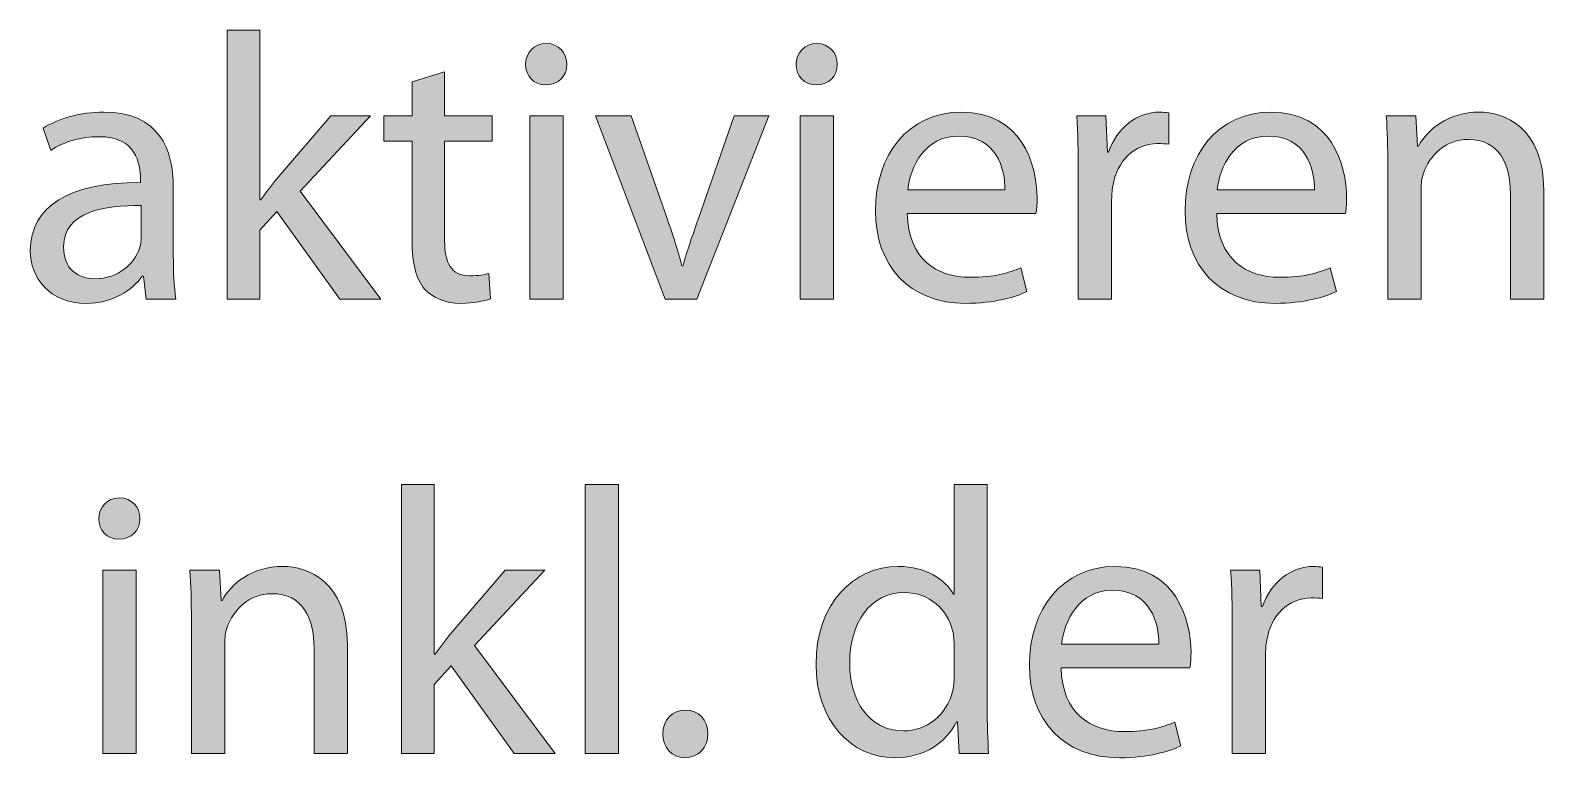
# Model space of a CAD drawing. Header units: inches. Extents: x 0 to 395, y 0 to 191.
# Drawn here: x 373.48 to 392.68, y 33.5 to 42.72 of the extents above; entities that cross this region are included whole.
import ezdxf

# ---------------------------------------------------------------- set-up
doc = ezdxf.new("R2010")
doc.units = ezdxf.units.IN
doc.header["$MEASUREMENT"] = 0
doc.layers.add('Template', color=7, linetype='Continuous')

# ---------------------------------------------------------------- blocks, each defined once
blk = doc.blocks.new('block 6')
at = {"layer": 'Template', "true_color": 0xf6921e}
h = blk.add_hatch(color=30, dxfattribs=at)
h.dxf.hatch_style = 2
edge = h.paths.add_edge_path()
edge.add_spline(control_points=[(376.395, 40.57), (376.395, 40.57), (376.405, 40.57), (376.405, 40.57), (376.462, 40.652), (376.539, 40.752), (376.606, 40.834), (376.606, 40.834), (377.293, 41.636), (377.293, 41.636), (377.293, 41.636), (377.797, 41.636), (377.797, 41.636), (377.797, 41.636), (376.904, 40.68), (376.904, 40.68), (376.904, 40.68), (377.927, 39.312), (377.927, 39.312), (377.927, 39.312), (377.408, 39.312), (377.408, 39.312), (377.408, 39.312), (376.611, 40.426), (376.611, 40.426), (376.611, 40.426), (376.395, 40.186), (376.395, 40.186), (376.395, 40.186), (376.395, 39.312), (376.395, 39.312), (376.395, 39.312), (375.978, 39.312), (375.978, 39.312), (375.978, 39.312), (375.978, 42.721), (375.978, 42.721), (375.978, 42.721), (376.395, 42.721), (376.395, 42.721), (376.395, 42.721), (376.395, 40.57), (376.395, 40.57)], knot_values=[0, 0, 0, 0, 1, 1, 1, 2, 2, 2, 3, 3, 3, 4, 4, 4, 5, 5, 5, 6, 6, 6, 7, 7, 7, 8, 8, 8, 9, 9, 9, 10, 10, 10, 11, 11, 11, 12, 12, 12, 13, 13, 13, 14, 14, 14, 14], degree=3, periodic=1)
h = blk.add_hatch(color=30, dxfattribs=at)
h.dxf.hatch_style = 2
edge = h.paths.add_edge_path()
edge.add_spline(control_points=[(380.288, 42.289), (380.288, 42.145), (380.187, 42.03), (380.019, 42.03), (379.866, 42.03), (379.765, 42.145), (379.765, 42.289), (379.765, 42.433), (379.87, 42.553), (380.028, 42.553), (380.182, 42.553), (380.288, 42.438), (380.288, 42.289)], knot_values=[0, 0, 0, 0, 1, 1, 1, 2, 2, 2, 3, 3, 3, 4, 4, 4, 4], degree=3, periodic=1)
h.paths.add_polyline_path([(379.818, 39.312), (379.818, 41.636), (380.24, 41.636), (380.24, 39.312)])
h = blk.add_hatch(color=30, dxfattribs=at)
h.dxf.hatch_style = 2
edge = h.paths.add_edge_path()
edge.add_spline(control_points=[(383.72, 42.289), (383.72, 42.145), (383.619, 42.03), (383.451, 42.03), (383.297, 42.03), (383.197, 42.145), (383.197, 42.289), (383.197, 42.433), (383.302, 42.553), (383.46, 42.553), (383.614, 42.553), (383.72, 42.438), (383.72, 42.289)], knot_values=[0, 0, 0, 0, 1, 1, 1, 2, 2, 2, 3, 3, 3, 4, 4, 4, 4], degree=3, periodic=1)
h.paths.add_polyline_path([(383.249, 39.312), (383.249, 41.636), (383.672, 41.636), (383.672, 39.312)])
h = blk.add_hatch(color=30, dxfattribs=at)
h.dxf.hatch_style = 2
edge = h.paths.add_edge_path()
edge.add_spline(control_points=[(378.738, 42.193), (378.738, 42.193), (378.738, 41.636), (378.738, 41.636), (378.738, 41.636), (379.343, 41.636), (379.343, 41.636), (379.343, 41.636), (379.343, 41.314), (379.343, 41.314), (379.343, 41.314), (378.738, 41.314), (378.738, 41.314), (378.738, 41.314), (378.738, 40.061), (378.738, 40.061), (378.738, 39.773), (378.819, 39.61), (379.055, 39.61), (379.17, 39.61), (379.237, 39.619), (379.3, 39.639), (379.3, 39.639), (379.319, 39.317), (379.319, 39.317), (379.237, 39.288), (379.107, 39.259), (378.944, 39.259), (378.747, 39.259), (378.589, 39.326), (378.488, 39.437), (378.373, 39.567), (378.325, 39.773), (378.325, 40.046), (378.325, 40.046), (378.325, 41.314), (378.325, 41.314), (378.325, 41.314), (377.965, 41.314), (377.965, 41.314), (377.965, 41.314), (377.965, 41.636), (377.965, 41.636), (377.965, 41.636), (378.325, 41.636), (378.325, 41.636), (378.325, 41.636), (378.325, 42.068), (378.325, 42.068), (378.325, 42.068), (378.738, 42.193), (378.738, 42.193)], knot_values=[0, 0, 0, 0, 1, 1, 1, 2, 2, 2, 3, 3, 3, 4, 4, 4, 5, 5, 5, 6, 6, 6, 7, 7, 7, 8, 8, 8, 9, 9, 9, 10, 10, 10, 11, 11, 11, 12, 12, 12, 13, 13, 13, 14, 14, 14, 15, 15, 15, 16, 16, 16, 17, 17, 17, 17], degree=3, periodic=1)
h = blk.add_hatch(color=30, dxfattribs=at)
h.dxf.hatch_style = 2
edge = h.paths.add_edge_path()
edge.add_spline(control_points=[(375.296, 39.869), (375.296, 39.667), (375.306, 39.47), (375.33, 39.312), (375.33, 39.312), (374.951, 39.312), (374.951, 39.312), (374.951, 39.312), (374.917, 39.605), (374.917, 39.605), (374.917, 39.605), (374.903, 39.605), (374.903, 39.605), (374.773, 39.423), (374.524, 39.259), (374.192, 39.259), (373.722, 39.259), (373.481, 39.59), (373.481, 39.927), (373.481, 40.488), (373.981, 40.796), (374.879, 40.791), (374.879, 40.791), (374.879, 40.839), (374.879, 40.839), (374.879, 41.026), (374.826, 41.377), (374.351, 41.372), (374.13, 41.372), (373.904, 41.309), (373.741, 41.199), (373.741, 41.199), (373.645, 41.482), (373.645, 41.482), (373.837, 41.602), (374.12, 41.684), (374.413, 41.684), (375.124, 41.684), (375.296, 41.199), (375.296, 40.738), (375.296, 40.738), (375.296, 39.869), (375.296, 39.869)], knot_values=[0, 0, 0, 0, 1, 1, 1, 2, 2, 2, 3, 3, 3, 4, 4, 4, 5, 5, 5, 6, 6, 6, 7, 7, 7, 8, 8, 8, 9, 9, 9, 10, 10, 10, 11, 11, 11, 12, 12, 12, 13, 13, 13, 14, 14, 14, 14], degree=3, periodic=1)
edge = h.paths.add_edge_path()
edge.add_spline(control_points=[(374.888, 40.498), (374.427, 40.507), (373.904, 40.426), (373.904, 39.974), (373.904, 39.696), (374.086, 39.571), (374.298, 39.571), (374.605, 39.571), (374.802, 39.763), (374.869, 39.96), (374.884, 40.008), (374.888, 40.056), (374.888, 40.095), (374.888, 40.095), (374.888, 40.498), (374.888, 40.498)], knot_values=[0, 0, 0, 0, 1, 1, 1, 2, 2, 2, 3, 3, 3, 4, 4, 4, 5, 5, 5, 5], degree=3, periodic=1)
h = blk.add_hatch(color=30, dxfattribs=at)
h.dxf.hatch_style = 2
edge = h.paths.add_edge_path()
edge.add_spline(control_points=[(384.608, 40.397), (384.617, 39.826), (384.977, 39.59), (385.405, 39.59), (385.707, 39.59), (385.894, 39.643), (386.048, 39.711), (386.048, 39.711), (386.125, 39.408), (386.125, 39.408), (385.976, 39.341), (385.717, 39.259), (385.347, 39.259), (384.632, 39.259), (384.204, 39.735), (384.204, 40.435), (384.204, 41.136), (384.617, 41.684), (385.294, 41.684), (386.058, 41.684), (386.254, 41.021), (386.254, 40.594), (386.254, 40.507), (386.25, 40.445), (386.24, 40.397), (386.24, 40.397), (384.608, 40.397), (384.608, 40.397)], knot_values=[0, 0, 0, 0, 1, 1, 1, 2, 2, 2, 3, 3, 3, 4, 4, 4, 5, 5, 5, 6, 6, 6, 7, 7, 7, 8, 8, 8, 9, 9, 9, 9], degree=3, periodic=1)
edge = h.paths.add_edge_path()
edge.add_spline(control_points=[(385.847, 40.7), (385.851, 40.964), (385.736, 41.381), (385.261, 41.381), (384.829, 41.381), (384.646, 40.992), (384.613, 40.7), (384.613, 40.7), (385.847, 40.7), (385.847, 40.7)], knot_values=[0, 0, 0, 0, 1, 1, 1, 2, 2, 2, 3, 3, 3, 3], degree=3, periodic=1)
h = blk.add_hatch(color=30, dxfattribs=at)
h.dxf.hatch_style = 2
edge = h.paths.add_edge_path()
edge.add_spline(control_points=[(386.777, 40.911), (386.777, 41.185), (386.772, 41.42), (386.758, 41.636), (386.758, 41.636), (387.127, 41.636), (387.127, 41.636), (387.127, 41.636), (387.147, 41.175), (387.147, 41.175), (387.147, 41.175), (387.161, 41.175), (387.161, 41.175), (387.267, 41.487), (387.526, 41.684), (387.81, 41.684), (387.853, 41.684), (387.886, 41.679), (387.925, 41.674), (387.925, 41.674), (387.925, 41.276), (387.925, 41.276), (387.881, 41.285), (387.838, 41.285), (387.781, 41.285), (387.483, 41.285), (387.271, 41.064), (387.214, 40.748), (387.205, 40.69), (387.2, 40.618), (387.2, 40.551), (387.2, 40.551), (387.2, 39.312), (387.2, 39.312), (387.2, 39.312), (386.777, 39.312), (386.777, 39.312), (386.777, 39.312), (386.777, 40.911), (386.777, 40.911)], knot_values=[0, 0, 0, 0, 1, 1, 1, 2, 2, 2, 3, 3, 3, 4, 4, 4, 5, 5, 5, 6, 6, 6, 7, 7, 7, 8, 8, 8, 9, 9, 9, 10, 10, 10, 11, 11, 11, 12, 12, 12, 13, 13, 13, 13], degree=3, periodic=1)
h = blk.add_hatch(color=30, dxfattribs=at)
h.dxf.hatch_style = 2
edge = h.paths.add_edge_path()
edge.add_spline(control_points=[(388.534, 40.397), (388.543, 39.826), (388.904, 39.59), (389.331, 39.59), (389.633, 39.59), (389.821, 39.643), (389.974, 39.711), (389.974, 39.711), (390.051, 39.408), (390.051, 39.408), (389.902, 39.341), (389.643, 39.259), (389.273, 39.259), (388.558, 39.259), (388.131, 39.735), (388.131, 40.435), (388.131, 41.136), (388.543, 41.684), (389.221, 41.684), (389.984, 41.684), (390.181, 41.021), (390.181, 40.594), (390.181, 40.507), (390.176, 40.445), (390.166, 40.397), (390.166, 40.397), (388.534, 40.397), (388.534, 40.397)], knot_values=[0, 0, 0, 0, 1, 1, 1, 2, 2, 2, 3, 3, 3, 4, 4, 4, 5, 5, 5, 6, 6, 6, 7, 7, 7, 8, 8, 8, 9, 9, 9, 9], degree=3, periodic=1)
edge = h.paths.add_edge_path()
edge.add_spline(control_points=[(389.773, 40.7), (389.777, 40.964), (389.662, 41.381), (389.187, 41.381), (388.755, 41.381), (388.572, 40.992), (388.539, 40.7), (388.539, 40.7), (389.773, 40.7), (389.773, 40.7)], knot_values=[0, 0, 0, 0, 1, 1, 1, 2, 2, 2, 3, 3, 3, 3], degree=3, periodic=1)
h = blk.add_hatch(color=30, dxfattribs=at)
h.dxf.hatch_style = 2
edge = h.paths.add_edge_path()
edge.add_spline(control_points=[(390.703, 41.007), (390.703, 41.252), (390.699, 41.444), (390.684, 41.636), (390.684, 41.636), (391.059, 41.636), (391.059, 41.636), (391.059, 41.636), (391.082, 41.252), (391.082, 41.252), (391.082, 41.252), (391.092, 41.252), (391.092, 41.252), (391.207, 41.468), (391.477, 41.684), (391.86, 41.684), (392.182, 41.684), (392.682, 41.492), (392.682, 40.695), (392.682, 40.695), (392.682, 39.312), (392.682, 39.312), (392.682, 39.312), (392.259, 39.312), (392.259, 39.312), (392.259, 39.312), (392.259, 40.652), (392.259, 40.652), (392.259, 41.026), (392.12, 41.338), (391.721, 41.338), (391.448, 41.338), (391.231, 41.141), (391.155, 40.906), (391.135, 40.853), (391.126, 40.781), (391.126, 40.709), (391.126, 40.709), (391.126, 39.312), (391.126, 39.312), (391.126, 39.312), (390.703, 39.312), (390.703, 39.312), (390.703, 39.312), (390.703, 41.007), (390.703, 41.007)], knot_values=[0, 0, 0, 0, 1, 1, 1, 2, 2, 2, 3, 3, 3, 4, 4, 4, 5, 5, 5, 6, 6, 6, 7, 7, 7, 8, 8, 8, 9, 9, 9, 10, 10, 10, 11, 11, 11, 12, 12, 12, 13, 13, 13, 14, 14, 14, 15, 15, 15, 15], degree=3, periodic=1)
h = blk.add_hatch(color=30, dxfattribs=at)
h.dxf.hatch_style = 2
edge = h.paths.add_edge_path()
edge.add_spline(control_points=[(381.104, 41.636), (381.104, 41.636), (381.56, 40.335), (381.56, 40.335), (381.637, 40.118), (381.699, 39.927), (381.747, 39.735), (381.747, 39.735), (381.762, 39.735), (381.762, 39.735), (381.814, 39.927), (381.882, 40.118), (381.958, 40.335), (381.958, 40.335), (382.41, 41.636), (382.41, 41.636), (382.41, 41.636), (382.851, 41.636), (382.851, 41.636), (382.851, 41.636), (381.939, 39.312), (381.939, 39.312), (381.939, 39.312), (381.536, 39.312), (381.536, 39.312), (381.536, 39.312), (380.652, 41.636), (380.652, 41.636), (380.652, 41.636), (381.104, 41.636), (381.104, 41.636)], knot_values=[0, 0, 0, 0, 1, 1, 1, 2, 2, 2, 3, 3, 3, 4, 4, 4, 5, 5, 5, 6, 6, 6, 7, 7, 7, 8, 8, 8, 9, 9, 9, 10, 10, 10, 10], degree=3, periodic=1)
h = blk.add_hatch(color=30, dxfattribs=at)
h.dxf.hatch_style = 2
edge = h.paths.add_edge_path()
edge.add_spline(control_points=[(378.607, 34.81), (378.607, 34.81), (378.617, 34.81), (378.617, 34.81), (378.674, 34.892), (378.751, 34.993), (378.818, 35.074), (378.818, 35.074), (379.505, 35.876), (379.505, 35.876), (379.505, 35.876), (380.009, 35.876), (380.009, 35.876), (380.009, 35.876), (379.116, 34.921), (379.116, 34.921), (379.116, 34.921), (380.139, 33.552), (380.139, 33.552), (380.139, 33.552), (379.62, 33.552), (379.62, 33.552), (379.62, 33.552), (378.823, 34.666), (378.823, 34.666), (378.823, 34.666), (378.607, 34.426), (378.607, 34.426), (378.607, 34.426), (378.607, 33.552), (378.607, 33.552), (378.607, 33.552), (378.189, 33.552), (378.189, 33.552), (378.189, 33.552), (378.189, 36.961), (378.189, 36.961), (378.189, 36.961), (378.607, 36.961), (378.607, 36.961), (378.607, 36.961), (378.607, 34.81), (378.607, 34.81)], knot_values=[0, 0, 0, 0, 1, 1, 1, 2, 2, 2, 3, 3, 3, 4, 4, 4, 5, 5, 5, 6, 6, 6, 7, 7, 7, 8, 8, 8, 9, 9, 9, 10, 10, 10, 11, 11, 11, 12, 12, 12, 13, 13, 13, 14, 14, 14, 14], degree=3, periodic=1)
h = blk.add_hatch(color=30, dxfattribs=at)
h.dxf.hatch_style = 2
h.paths.add_polyline_path([(380.522, 36.961), (380.945, 36.961), (380.945, 33.552), (380.522, 33.552)])
h = blk.add_hatch(color=30, dxfattribs=at)
h.dxf.hatch_style = 2
edge = h.paths.add_edge_path()
edge.add_spline(control_points=[(385.62, 36.961), (385.62, 36.961), (385.62, 34.152), (385.62, 34.152), (385.62, 33.946), (385.63, 33.711), (385.639, 33.552), (385.639, 33.552), (385.265, 33.552), (385.265, 33.552), (385.265, 33.552), (385.246, 33.956), (385.246, 33.956), (385.246, 33.956), (385.231, 33.956), (385.231, 33.956), (385.107, 33.696), (384.828, 33.499), (384.449, 33.499), (383.887, 33.499), (383.45, 33.975), (383.45, 34.68), (383.445, 35.453), (383.93, 35.924), (384.492, 35.924), (384.852, 35.924), (385.087, 35.756), (385.193, 35.574), (385.193, 35.574), (385.202, 35.574), (385.202, 35.574), (385.202, 35.574), (385.202, 36.961), (385.202, 36.961), (385.202, 36.961), (385.62, 36.961), (385.62, 36.961)], knot_values=[0, 0, 0, 0, 1, 1, 1, 2, 2, 2, 3, 3, 3, 4, 4, 4, 5, 5, 5, 6, 6, 6, 7, 7, 7, 8, 8, 8, 9, 9, 9, 10, 10, 10, 11, 11, 11, 12, 12, 12, 12], degree=3, periodic=1)
edge = h.paths.add_edge_path()
edge.add_spline(control_points=[(385.202, 34.93), (385.202, 34.983), (385.197, 35.055), (385.183, 35.108), (385.121, 35.372), (384.89, 35.593), (384.573, 35.593), (384.136, 35.593), (383.877, 35.209), (383.877, 34.7), (383.877, 34.229), (384.112, 33.84), (384.564, 33.84), (384.847, 33.84), (385.107, 34.032), (385.183, 34.345), (385.197, 34.402), (385.202, 34.46), (385.202, 34.527), (385.202, 34.527), (385.202, 34.93), (385.202, 34.93)], knot_values=[0, 0, 0, 0, 1, 1, 1, 2, 2, 2, 3, 3, 3, 4, 4, 4, 5, 5, 5, 6, 6, 6, 7, 7, 7, 7], degree=3, periodic=1)
h = blk.add_hatch(color=30, dxfattribs=at)
h.dxf.hatch_style = 2
edge = h.paths.add_edge_path()
edge.add_spline(control_points=[(374.873, 36.529), (374.873, 36.385), (374.772, 36.27), (374.604, 36.27), (374.45, 36.27), (374.35, 36.385), (374.35, 36.529), (374.35, 36.673), (374.455, 36.793), (374.613, 36.793), (374.767, 36.793), (374.873, 36.678), (374.873, 36.529)], knot_values=[0, 0, 0, 0, 1, 1, 1, 2, 2, 2, 3, 3, 3, 4, 4, 4, 4], degree=3, periodic=1)
h.paths.add_polyline_path([(374.402, 33.552), (374.402, 35.876), (374.825, 35.876), (374.825, 33.552)])
h = blk.add_hatch(color=30, dxfattribs=at)
h.dxf.hatch_style = 2
edge = h.paths.add_edge_path()
edge.add_spline(control_points=[(375.525, 35.247), (375.525, 35.492), (375.521, 35.684), (375.506, 35.876), (375.506, 35.876), (375.881, 35.876), (375.881, 35.876), (375.881, 35.876), (375.905, 35.492), (375.905, 35.492), (375.905, 35.492), (375.914, 35.492), (375.914, 35.492), (376.029, 35.708), (376.298, 35.924), (376.683, 35.924), (377.004, 35.924), (377.504, 35.732), (377.504, 34.935), (377.504, 34.935), (377.504, 33.552), (377.504, 33.552), (377.504, 33.552), (377.081, 33.552), (377.081, 33.552), (377.081, 33.552), (377.081, 34.892), (377.081, 34.892), (377.081, 35.266), (376.942, 35.579), (376.543, 35.579), (376.27, 35.579), (376.054, 35.381), (375.977, 35.146), (375.958, 35.093), (375.948, 35.021), (375.948, 34.949), (375.948, 34.949), (375.948, 33.552), (375.948, 33.552), (375.948, 33.552), (375.525, 33.552), (375.525, 33.552), (375.525, 33.552), (375.525, 35.247), (375.525, 35.247)], knot_values=[0, 0, 0, 0, 1, 1, 1, 2, 2, 2, 3, 3, 3, 4, 4, 4, 5, 5, 5, 6, 6, 6, 7, 7, 7, 8, 8, 8, 9, 9, 9, 10, 10, 10, 11, 11, 11, 12, 12, 12, 13, 13, 13, 14, 14, 14, 15, 15, 15, 15], degree=3, periodic=1)
h = blk.add_hatch(color=30, dxfattribs=at)
h.dxf.hatch_style = 2
edge = h.paths.add_edge_path()
edge.add_spline(control_points=[(386.56, 34.637), (386.57, 34.066), (386.93, 33.831), (387.358, 33.831), (387.66, 33.831), (387.847, 33.884), (388.001, 33.951), (388.001, 33.951), (388.078, 33.648), (388.078, 33.648), (387.929, 33.581), (387.67, 33.499), (387.3, 33.499), (386.585, 33.499), (386.157, 33.975), (386.157, 34.676), (386.157, 35.377), (386.57, 35.924), (387.247, 35.924), (388.01, 35.924), (388.207, 35.262), (388.207, 34.834), (388.207, 34.748), (388.202, 34.685), (388.193, 34.637), (388.193, 34.637), (386.56, 34.637), (386.56, 34.637)], knot_values=[0, 0, 0, 0, 1, 1, 1, 2, 2, 2, 3, 3, 3, 4, 4, 4, 5, 5, 5, 6, 6, 6, 7, 7, 7, 8, 8, 8, 9, 9, 9, 9], degree=3, periodic=1)
edge = h.paths.add_edge_path()
edge.add_spline(control_points=[(387.799, 34.94), (387.804, 35.204), (387.689, 35.622), (387.214, 35.622), (386.781, 35.622), (386.599, 35.233), (386.565, 34.94), (386.565, 34.94), (387.799, 34.94), (387.799, 34.94)], knot_values=[0, 0, 0, 0, 1, 1, 1, 2, 2, 2, 3, 3, 3, 3], degree=3, periodic=1)
h = blk.add_hatch(color=30, dxfattribs=at)
h.dxf.hatch_style = 2
edge = h.paths.add_edge_path()
edge.add_spline(control_points=[(388.73, 35.151), (388.73, 35.425), (388.725, 35.66), (388.71, 35.876), (388.71, 35.876), (389.08, 35.876), (389.08, 35.876), (389.08, 35.876), (389.099, 35.415), (389.099, 35.415), (389.099, 35.415), (389.114, 35.415), (389.114, 35.415), (389.219, 35.727), (389.479, 35.924), (389.762, 35.924), (389.805, 35.924), (389.839, 35.919), (389.877, 35.914), (389.877, 35.914), (389.877, 35.516), (389.877, 35.516), (389.834, 35.525), (389.791, 35.525), (389.733, 35.525), (389.436, 35.525), (389.224, 35.305), (389.167, 34.988), (389.157, 34.93), (389.152, 34.858), (389.152, 34.791), (389.152, 34.791), (389.152, 33.552), (389.152, 33.552), (389.152, 33.552), (388.73, 33.552), (388.73, 33.552), (388.73, 33.552), (388.73, 35.151), (388.73, 35.151)], knot_values=[0, 0, 0, 0, 1, 1, 1, 2, 2, 2, 3, 3, 3, 4, 4, 4, 5, 5, 5, 6, 6, 6, 7, 7, 7, 8, 8, 8, 9, 9, 9, 10, 10, 10, 11, 11, 11, 12, 12, 12, 13, 13, 13, 13], degree=3, periodic=1)
h = blk.add_hatch(color=30, dxfattribs=at)
h.dxf.hatch_style = 2
edge = h.paths.add_edge_path()
edge.add_spline(control_points=[(381.506, 33.802), (381.506, 33.975), (381.626, 34.104), (381.794, 34.104), (381.962, 34.104), (382.078, 33.979), (382.078, 33.802), (382.078, 33.629), (381.962, 33.499), (381.784, 33.499), (381.621, 33.499), (381.506, 33.629), (381.506, 33.802)], knot_values=[0, 0, 0, 0, 1, 1, 1, 2, 2, 2, 3, 3, 3, 4, 4, 4, 4], degree=3, periodic=1)
at = {"layer": 'Template', "lineweight": 0}
for points in [[(379.818, 39.312), (379.818, 41.636), (380.24, 41.636), (380.24, 39.312), (379.818, 39.312)], [(383.249, 39.312), (383.249, 41.636), (383.672, 41.636), (383.672, 39.312), (383.249, 39.312)], [(380.522, 36.961), (380.945, 36.961), (380.945, 33.552), (380.522, 33.552), (380.522, 36.961)], [(374.402, 33.552), (374.402, 35.876), (374.825, 35.876), (374.825, 33.552), (374.402, 33.552)]]:
    blk.add_lwpolyline(points, dxfattribs=at)
for points, knots in [([(376.395, 40.57), (376.395, 40.57), (376.405, 40.57), (376.405, 40.57), (376.462, 40.652), (376.539, 40.752), (376.606, 40.834), (376.606, 40.834), (377.293, 41.636), (377.293, 41.636), (377.293, 41.636), (377.797, 41.636), (377.797, 41.636), (377.797, 41.636), (376.904, 40.68), (376.904, 40.68), (376.904, 40.68), (377.927, 39.312), (377.927, 39.312), (377.927, 39.312), (377.408, 39.312), (377.408, 39.312), (377.408, 39.312), (376.611, 40.426), (376.611, 40.426), (376.611, 40.426), (376.395, 40.186), (376.395, 40.186), (376.395, 40.186), (376.395, 39.312), (376.395, 39.312), (376.395, 39.312), (375.978, 39.312), (375.978, 39.312), (375.978, 39.312), (375.978, 42.721), (375.978, 42.721), (375.978, 42.721), (376.395, 42.721), (376.395, 42.721), (376.395, 42.721), (376.395, 40.57), (376.395, 40.57)], [0, 0, 0, 0, 1, 1, 1, 2, 2, 2, 3, 3, 3, 4, 4, 4, 5, 5, 5, 6, 6, 6, 7, 7, 7, 8, 8, 8, 9, 9, 9, 10, 10, 10, 11, 11, 11, 12, 12, 12, 13, 13, 13, 14, 14, 14, 14]), ([(380.288, 42.289), (380.288, 42.145), (380.187, 42.03), (380.019, 42.03), (379.866, 42.03), (379.765, 42.145), (379.765, 42.289), (379.765, 42.433), (379.87, 42.553), (380.028, 42.553), (380.182, 42.553), (380.288, 42.438), (380.288, 42.289)], [0, 0, 0, 0, 1, 1, 1, 2, 2, 2, 3, 3, 3, 4, 4, 4, 4]), ([(383.72, 42.289), (383.72, 42.145), (383.619, 42.03), (383.451, 42.03), (383.297, 42.03), (383.197, 42.145), (383.197, 42.289), (383.197, 42.433), (383.302, 42.553), (383.46, 42.553), (383.614, 42.553), (383.72, 42.438), (383.72, 42.289)], [0, 0, 0, 0, 1, 1, 1, 2, 2, 2, 3, 3, 3, 4, 4, 4, 4]), ([(378.738, 42.193), (378.738, 42.193), (378.738, 41.636), (378.738, 41.636), (378.738, 41.636), (379.343, 41.636), (379.343, 41.636), (379.343, 41.636), (379.343, 41.314), (379.343, 41.314), (379.343, 41.314), (378.738, 41.314), (378.738, 41.314), (378.738, 41.314), (378.738, 40.061), (378.738, 40.061), (378.738, 39.773), (378.819, 39.61), (379.055, 39.61), (379.17, 39.61), (379.237, 39.619), (379.3, 39.639), (379.3, 39.639), (379.319, 39.317), (379.319, 39.317), (379.237, 39.288), (379.107, 39.259), (378.944, 39.259), (378.747, 39.259), (378.589, 39.326), (378.488, 39.437), (378.373, 39.567), (378.325, 39.773), (378.325, 40.046), (378.325, 40.046), (378.325, 41.314), (378.325, 41.314), (378.325, 41.314), (377.965, 41.314), (377.965, 41.314), (377.965, 41.314), (377.965, 41.636), (377.965, 41.636), (377.965, 41.636), (378.325, 41.636), (378.325, 41.636), (378.325, 41.636), (378.325, 42.068), (378.325, 42.068), (378.325, 42.068), (378.738, 42.193), (378.738, 42.193)], [0, 0, 0, 0, 1, 1, 1, 2, 2, 2, 3, 3, 3, 4, 4, 4, 5, 5, 5, 6, 6, 6, 7, 7, 7, 8, 8, 8, 9, 9, 9, 10, 10, 10, 11, 11, 11, 12, 12, 12, 13, 13, 13, 14, 14, 14, 15, 15, 15, 16, 16, 16, 17, 17, 17, 17]), ([(375.296, 39.869), (375.296, 39.667), (375.306, 39.47), (375.33, 39.312), (375.33, 39.312), (374.951, 39.312), (374.951, 39.312), (374.951, 39.312), (374.917, 39.605), (374.917, 39.605), (374.917, 39.605), (374.903, 39.605), (374.903, 39.605), (374.773, 39.423), (374.524, 39.259), (374.192, 39.259), (373.722, 39.259), (373.481, 39.59), (373.481, 39.927), (373.481, 40.488), (373.981, 40.796), (374.879, 40.791), (374.879, 40.791), (374.879, 40.839), (374.879, 40.839), (374.879, 41.026), (374.826, 41.377), (374.351, 41.372), (374.13, 41.372), (373.904, 41.309), (373.741, 41.199), (373.741, 41.199), (373.645, 41.482), (373.645, 41.482), (373.837, 41.602), (374.12, 41.684), (374.413, 41.684), (375.124, 41.684), (375.296, 41.199), (375.296, 40.738), (375.296, 40.738), (375.296, 39.869), (375.296, 39.869)], [0, 0, 0, 0, 1, 1, 1, 2, 2, 2, 3, 3, 3, 4, 4, 4, 5, 5, 5, 6, 6, 6, 7, 7, 7, 8, 8, 8, 9, 9, 9, 10, 10, 10, 11, 11, 11, 12, 12, 12, 13, 13, 13, 14, 14, 14, 14]), ([(384.608, 40.397), (384.617, 39.826), (384.977, 39.59), (385.405, 39.59), (385.707, 39.59), (385.894, 39.643), (386.048, 39.711), (386.048, 39.711), (386.125, 39.408), (386.125, 39.408), (385.976, 39.341), (385.717, 39.259), (385.347, 39.259), (384.632, 39.259), (384.204, 39.735), (384.204, 40.435), (384.204, 41.136), (384.617, 41.684), (385.294, 41.684), (386.058, 41.684), (386.254, 41.021), (386.254, 40.594), (386.254, 40.507), (386.25, 40.445), (386.24, 40.397), (386.24, 40.397), (384.608, 40.397), (384.608, 40.397)], [0, 0, 0, 0, 1, 1, 1, 2, 2, 2, 3, 3, 3, 4, 4, 4, 5, 5, 5, 6, 6, 6, 7, 7, 7, 8, 8, 8, 9, 9, 9, 9]), ([(386.777, 40.911), (386.777, 41.185), (386.772, 41.42), (386.758, 41.636), (386.758, 41.636), (387.127, 41.636), (387.127, 41.636), (387.127, 41.636), (387.147, 41.175), (387.147, 41.175), (387.147, 41.175), (387.161, 41.175), (387.161, 41.175), (387.267, 41.487), (387.526, 41.684), (387.81, 41.684), (387.853, 41.684), (387.886, 41.679), (387.925, 41.674), (387.925, 41.674), (387.925, 41.276), (387.925, 41.276), (387.881, 41.285), (387.838, 41.285), (387.781, 41.285), (387.483, 41.285), (387.271, 41.064), (387.214, 40.748), (387.205, 40.69), (387.2, 40.618), (387.2, 40.551), (387.2, 40.551), (387.2, 39.312), (387.2, 39.312), (387.2, 39.312), (386.777, 39.312), (386.777, 39.312), (386.777, 39.312), (386.777, 40.911), (386.777, 40.911)], [0, 0, 0, 0, 1, 1, 1, 2, 2, 2, 3, 3, 3, 4, 4, 4, 5, 5, 5, 6, 6, 6, 7, 7, 7, 8, 8, 8, 9, 9, 9, 10, 10, 10, 11, 11, 11, 12, 12, 12, 13, 13, 13, 13]), ([(388.534, 40.397), (388.543, 39.826), (388.904, 39.59), (389.331, 39.59), (389.633, 39.59), (389.821, 39.643), (389.974, 39.711), (389.974, 39.711), (390.051, 39.408), (390.051, 39.408), (389.902, 39.341), (389.643, 39.259), (389.273, 39.259), (388.558, 39.259), (388.131, 39.735), (388.131, 40.435), (388.131, 41.136), (388.543, 41.684), (389.221, 41.684), (389.984, 41.684), (390.181, 41.021), (390.181, 40.594), (390.181, 40.507), (390.176, 40.445), (390.166, 40.397), (390.166, 40.397), (388.534, 40.397), (388.534, 40.397)], [0, 0, 0, 0, 1, 1, 1, 2, 2, 2, 3, 3, 3, 4, 4, 4, 5, 5, 5, 6, 6, 6, 7, 7, 7, 8, 8, 8, 9, 9, 9, 9]), ([(390.703, 41.007), (390.703, 41.252), (390.699, 41.444), (390.684, 41.636), (390.684, 41.636), (391.059, 41.636), (391.059, 41.636), (391.059, 41.636), (391.082, 41.252), (391.082, 41.252), (391.082, 41.252), (391.092, 41.252), (391.092, 41.252), (391.207, 41.468), (391.477, 41.684), (391.86, 41.684), (392.182, 41.684), (392.682, 41.492), (392.682, 40.695), (392.682, 40.695), (392.682, 39.312), (392.682, 39.312), (392.682, 39.312), (392.259, 39.312), (392.259, 39.312), (392.259, 39.312), (392.259, 40.652), (392.259, 40.652), (392.259, 41.026), (392.12, 41.338), (391.721, 41.338), (391.448, 41.338), (391.231, 41.141), (391.155, 40.906), (391.135, 40.853), (391.126, 40.781), (391.126, 40.709), (391.126, 40.709), (391.126, 39.312), (391.126, 39.312), (391.126, 39.312), (390.703, 39.312), (390.703, 39.312), (390.703, 39.312), (390.703, 41.007), (390.703, 41.007)], [0, 0, 0, 0, 1, 1, 1, 2, 2, 2, 3, 3, 3, 4, 4, 4, 5, 5, 5, 6, 6, 6, 7, 7, 7, 8, 8, 8, 9, 9, 9, 10, 10, 10, 11, 11, 11, 12, 12, 12, 13, 13, 13, 14, 14, 14, 15, 15, 15, 15]), ([(381.104, 41.636), (381.104, 41.636), (381.56, 40.335), (381.56, 40.335), (381.637, 40.118), (381.699, 39.927), (381.747, 39.735), (381.747, 39.735), (381.762, 39.735), (381.762, 39.735), (381.814, 39.927), (381.882, 40.118), (381.958, 40.335), (381.958, 40.335), (382.41, 41.636), (382.41, 41.636), (382.41, 41.636), (382.851, 41.636), (382.851, 41.636), (382.851, 41.636), (381.939, 39.312), (381.939, 39.312), (381.939, 39.312), (381.536, 39.312), (381.536, 39.312), (381.536, 39.312), (380.652, 41.636), (380.652, 41.636), (380.652, 41.636), (381.104, 41.636), (381.104, 41.636)], [0, 0, 0, 0, 1, 1, 1, 2, 2, 2, 3, 3, 3, 4, 4, 4, 5, 5, 5, 6, 6, 6, 7, 7, 7, 8, 8, 8, 9, 9, 9, 10, 10, 10, 10]), ([(385.847, 40.7), (385.851, 40.964), (385.736, 41.381), (385.261, 41.381), (384.829, 41.381), (384.646, 40.992), (384.613, 40.7), (384.613, 40.7), (385.847, 40.7), (385.847, 40.7)], [0, 0, 0, 0, 1, 1, 1, 2, 2, 2, 3, 3, 3, 3]), ([(389.773, 40.7), (389.777, 40.964), (389.662, 41.381), (389.187, 41.381), (388.755, 41.381), (388.572, 40.992), (388.539, 40.7), (388.539, 40.7), (389.773, 40.7), (389.773, 40.7)], [0, 0, 0, 0, 1, 1, 1, 2, 2, 2, 3, 3, 3, 3]), ([(374.888, 40.498), (374.427, 40.507), (373.904, 40.426), (373.904, 39.974), (373.904, 39.696), (374.086, 39.571), (374.298, 39.571), (374.605, 39.571), (374.802, 39.763), (374.869, 39.96), (374.884, 40.008), (374.888, 40.056), (374.888, 40.095), (374.888, 40.095), (374.888, 40.498), (374.888, 40.498)], [0, 0, 0, 0, 1, 1, 1, 2, 2, 2, 3, 3, 3, 4, 4, 4, 5, 5, 5, 5]), ([(378.607, 34.81), (378.607, 34.81), (378.617, 34.81), (378.617, 34.81), (378.674, 34.892), (378.751, 34.993), (378.818, 35.074), (378.818, 35.074), (379.505, 35.876), (379.505, 35.876), (379.505, 35.876), (380.009, 35.876), (380.009, 35.876), (380.009, 35.876), (379.116, 34.921), (379.116, 34.921), (379.116, 34.921), (380.139, 33.552), (380.139, 33.552), (380.139, 33.552), (379.62, 33.552), (379.62, 33.552), (379.62, 33.552), (378.823, 34.666), (378.823, 34.666), (378.823, 34.666), (378.607, 34.426), (378.607, 34.426), (378.607, 34.426), (378.607, 33.552), (378.607, 33.552), (378.607, 33.552), (378.189, 33.552), (378.189, 33.552), (378.189, 33.552), (378.189, 36.961), (378.189, 36.961), (378.189, 36.961), (378.607, 36.961), (378.607, 36.961), (378.607, 36.961), (378.607, 34.81), (378.607, 34.81)], [0, 0, 0, 0, 1, 1, 1, 2, 2, 2, 3, 3, 3, 4, 4, 4, 5, 5, 5, 6, 6, 6, 7, 7, 7, 8, 8, 8, 9, 9, 9, 10, 10, 10, 11, 11, 11, 12, 12, 12, 13, 13, 13, 14, 14, 14, 14]), ([(385.62, 36.961), (385.62, 36.961), (385.62, 34.152), (385.62, 34.152), (385.62, 33.946), (385.63, 33.711), (385.639, 33.552), (385.639, 33.552), (385.265, 33.552), (385.265, 33.552), (385.265, 33.552), (385.246, 33.956), (385.246, 33.956), (385.246, 33.956), (385.231, 33.956), (385.231, 33.956), (385.107, 33.696), (384.828, 33.499), (384.449, 33.499), (383.887, 33.499), (383.45, 33.975), (383.45, 34.68), (383.445, 35.453), (383.93, 35.924), (384.492, 35.924), (384.852, 35.924), (385.087, 35.756), (385.193, 35.574), (385.193, 35.574), (385.202, 35.574), (385.202, 35.574), (385.202, 35.574), (385.202, 36.961), (385.202, 36.961), (385.202, 36.961), (385.62, 36.961), (385.62, 36.961)], [0, 0, 0, 0, 1, 1, 1, 2, 2, 2, 3, 3, 3, 4, 4, 4, 5, 5, 5, 6, 6, 6, 7, 7, 7, 8, 8, 8, 9, 9, 9, 10, 10, 10, 11, 11, 11, 12, 12, 12, 12]), ([(374.873, 36.529), (374.873, 36.385), (374.772, 36.27), (374.604, 36.27), (374.45, 36.27), (374.35, 36.385), (374.35, 36.529), (374.35, 36.673), (374.455, 36.793), (374.613, 36.793), (374.767, 36.793), (374.873, 36.678), (374.873, 36.529)], [0, 0, 0, 0, 1, 1, 1, 2, 2, 2, 3, 3, 3, 4, 4, 4, 4]), ([(375.525, 35.247), (375.525, 35.492), (375.521, 35.684), (375.506, 35.876), (375.506, 35.876), (375.881, 35.876), (375.881, 35.876), (375.881, 35.876), (375.905, 35.492), (375.905, 35.492), (375.905, 35.492), (375.914, 35.492), (375.914, 35.492), (376.029, 35.708), (376.298, 35.924), (376.683, 35.924), (377.004, 35.924), (377.504, 35.732), (377.504, 34.935), (377.504, 34.935), (377.504, 33.552), (377.504, 33.552), (377.504, 33.552), (377.081, 33.552), (377.081, 33.552), (377.081, 33.552), (377.081, 34.892), (377.081, 34.892), (377.081, 35.266), (376.942, 35.579), (376.543, 35.579), (376.27, 35.579), (376.054, 35.381), (375.977, 35.146), (375.958, 35.093), (375.948, 35.021), (375.948, 34.949), (375.948, 34.949), (375.948, 33.552), (375.948, 33.552), (375.948, 33.552), (375.525, 33.552), (375.525, 33.552), (375.525, 33.552), (375.525, 35.247), (375.525, 35.247)], [0, 0, 0, 0, 1, 1, 1, 2, 2, 2, 3, 3, 3, 4, 4, 4, 5, 5, 5, 6, 6, 6, 7, 7, 7, 8, 8, 8, 9, 9, 9, 10, 10, 10, 11, 11, 11, 12, 12, 12, 13, 13, 13, 14, 14, 14, 15, 15, 15, 15]), ([(386.56, 34.637), (386.57, 34.066), (386.93, 33.831), (387.358, 33.831), (387.66, 33.831), (387.847, 33.884), (388.001, 33.951), (388.001, 33.951), (388.078, 33.648), (388.078, 33.648), (387.929, 33.581), (387.67, 33.499), (387.3, 33.499), (386.585, 33.499), (386.157, 33.975), (386.157, 34.676), (386.157, 35.377), (386.57, 35.924), (387.247, 35.924), (388.01, 35.924), (388.207, 35.262), (388.207, 34.834), (388.207, 34.748), (388.202, 34.685), (388.193, 34.637), (388.193, 34.637), (386.56, 34.637), (386.56, 34.637)], [0, 0, 0, 0, 1, 1, 1, 2, 2, 2, 3, 3, 3, 4, 4, 4, 5, 5, 5, 6, 6, 6, 7, 7, 7, 8, 8, 8, 9, 9, 9, 9]), ([(388.73, 35.151), (388.73, 35.425), (388.725, 35.66), (388.71, 35.876), (388.71, 35.876), (389.08, 35.876), (389.08, 35.876), (389.08, 35.876), (389.099, 35.415), (389.099, 35.415), (389.099, 35.415), (389.114, 35.415), (389.114, 35.415), (389.219, 35.727), (389.479, 35.924), (389.762, 35.924), (389.805, 35.924), (389.839, 35.919), (389.877, 35.914), (389.877, 35.914), (389.877, 35.516), (389.877, 35.516), (389.834, 35.525), (389.791, 35.525), (389.733, 35.525), (389.436, 35.525), (389.224, 35.305), (389.167, 34.988), (389.157, 34.93), (389.152, 34.858), (389.152, 34.791), (389.152, 34.791), (389.152, 33.552), (389.152, 33.552), (389.152, 33.552), (388.73, 33.552), (388.73, 33.552), (388.73, 33.552), (388.73, 35.151), (388.73, 35.151)], [0, 0, 0, 0, 1, 1, 1, 2, 2, 2, 3, 3, 3, 4, 4, 4, 5, 5, 5, 6, 6, 6, 7, 7, 7, 8, 8, 8, 9, 9, 9, 10, 10, 10, 11, 11, 11, 12, 12, 12, 13, 13, 13, 13]), ([(385.202, 34.93), (385.202, 34.983), (385.197, 35.055), (385.183, 35.108), (385.121, 35.372), (384.89, 35.593), (384.573, 35.593), (384.136, 35.593), (383.877, 35.209), (383.877, 34.7), (383.877, 34.229), (384.112, 33.84), (384.564, 33.84), (384.847, 33.84), (385.107, 34.032), (385.183, 34.345), (385.197, 34.402), (385.202, 34.46), (385.202, 34.527), (385.202, 34.527), (385.202, 34.93), (385.202, 34.93)], [0, 0, 0, 0, 1, 1, 1, 2, 2, 2, 3, 3, 3, 4, 4, 4, 5, 5, 5, 6, 6, 6, 7, 7, 7, 7]), ([(387.799, 34.94), (387.804, 35.204), (387.689, 35.622), (387.214, 35.622), (386.781, 35.622), (386.599, 35.233), (386.565, 34.94), (386.565, 34.94), (387.799, 34.94), (387.799, 34.94)], [0, 0, 0, 0, 1, 1, 1, 2, 2, 2, 3, 3, 3, 3]), ([(381.506, 33.802), (381.506, 33.975), (381.626, 34.104), (381.794, 34.104), (381.962, 34.104), (382.078, 33.979), (382.078, 33.802), (382.078, 33.629), (381.962, 33.499), (381.784, 33.499), (381.621, 33.499), (381.506, 33.629), (381.506, 33.802)], [0, 0, 0, 0, 1, 1, 1, 2, 2, 2, 3, 3, 3, 4, 4, 4, 4])]:
    blk.add_open_spline(points, degree=3, knots=knots, dxfattribs=at)

msp = doc.modelspace()

# ---------------------------------------------------------------- block references
at = {"layer": 'Template'}
msp.add_blockref('block 6', (0, 0), dxfattribs=at)

doc.saveas('drawing.dxf')
